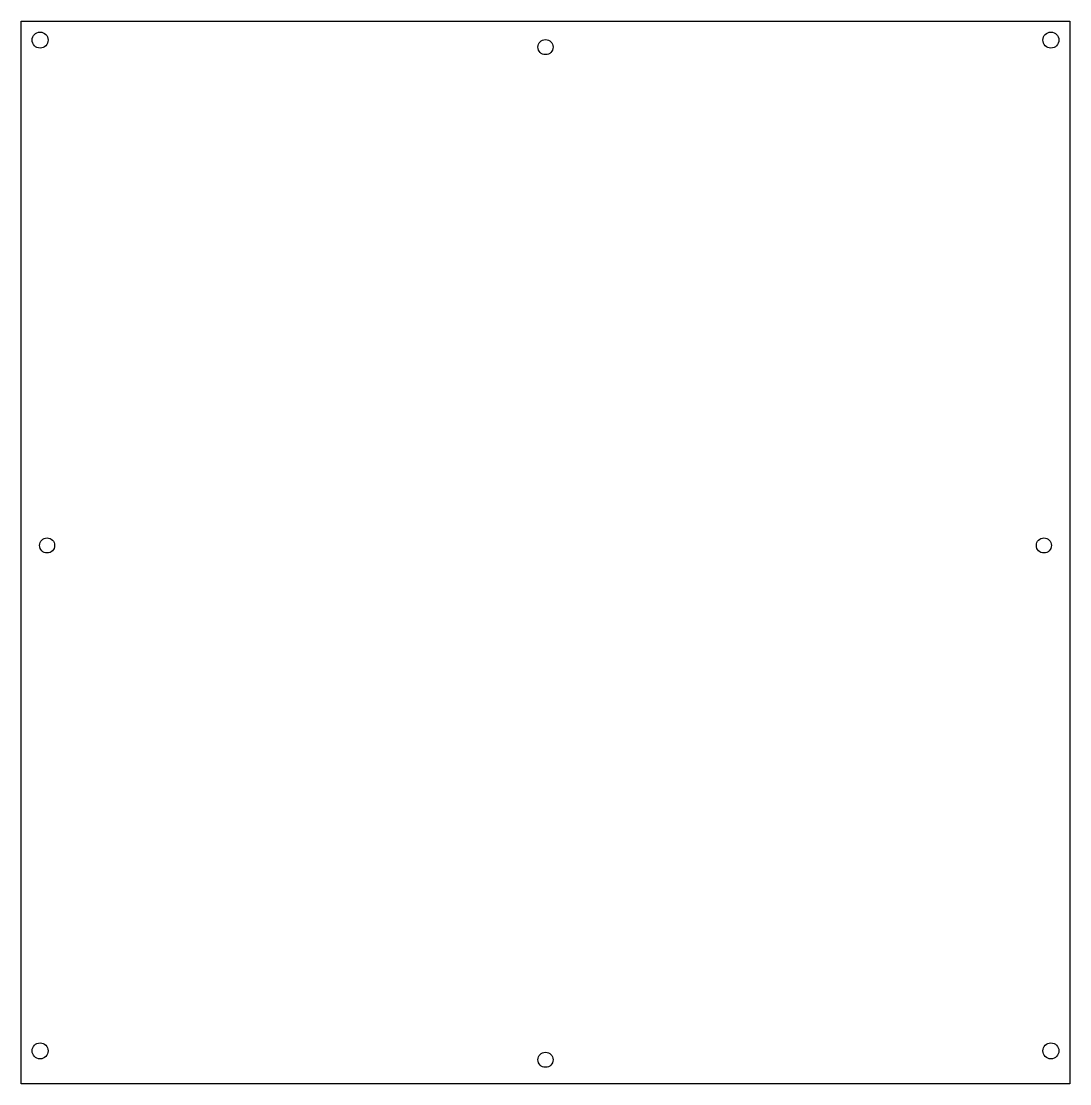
# Model space of a CAD drawing. Header units: millimetres. Extents: x -51 to 171, y -207 to 19.
import ezdxf

# ---------------------------------------------------------------- set-up
doc = ezdxf.new("R2010")
doc.units = ezdxf.units.MM
doc.layers.get('0').update_dxf_attribs({"linetype": 'CONTINUOUS'})

msp = doc.modelspace()

# ---------------------------------------------------------------- linework, layer by layer
msp.add_lwpolyline([(-51.5, -207.35), (-51.5, 18.65), (171.5, 18.65), (171.5, -207.35)], close=True)
for centre, radius in [((-47.5, 14.65), 1.7), ((167.5, 14.65), 1.7), ((60, 13.15), 1.6), ((-46, -92.85), 1.6), ((166, -92.85), 1.6), ((-47.5, -200.35), 1.7), ((167.5, -200.35), 1.7), ((60, -202.25), 1.6)]:
    msp.add_circle(centre, radius)

doc.saveas('drawing.dxf')
